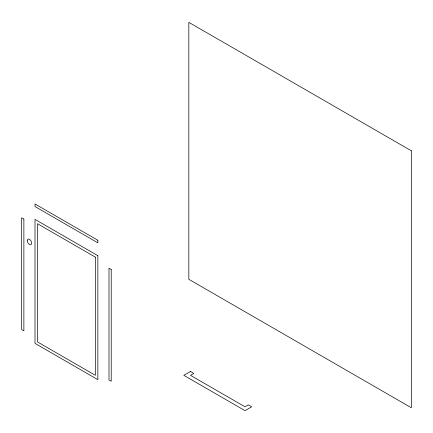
<?xml version="1.0" encoding="UTF-8"?>
<svg xmlns="http://www.w3.org/2000/svg" width="433" height="433" viewBox="0 0 433 433"><rect width="100%" height="100%" fill="white"/><g stroke="black" fill="none" stroke-linecap="round" stroke-linejoin="round"><path stroke-width="0.65" d="M190.493 371.476L183.814 375.33L245.013 410.657L251.687 406.804L248.347 404.877L245.013 406.804L190.493 375.33L193.832 373.403L190.493 371.476M411.35 150.814L188.826 22.343L188.826 279.296L411.35 407.767L411.35 150.814M97.863 240.266L35.003 203.97L35.003 206.541L97.863 242.837L97.863 240.266M97.863 255.681L35.003 219.39L35.003 343.369L97.863 379.665L97.863 255.681M95.363 257.126L37.503 223.726L37.503 341.924L95.363 375.324L95.363 257.126M23.875 219.066L21.65 217.783L21.65 329.556L23.875 330.844L23.875 219.066M111.216 269.494L108.992 268.211L108.992 379.985L111.216 381.267L111.216 269.494M27.214 240.586A3.145 1.819 60 0 0 30.554 244.742A3.145 1.819 60 0 0 30.554 240.288A3.145 1.819 60 0 0 27.214 240.586"/></g></svg>
